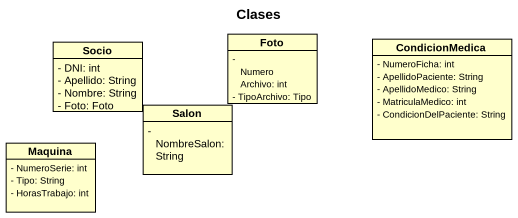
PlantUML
@startuml
title Clases
hide circle
hide empty members
skinparam classAttributeIconSize 0
class Socio {
  - DNI: int
  - Apellido: String
  - Nombre: String
  - Foto: Foto
}
class Foto {
  - NumeroArchivo: int
  - TipoArchivo: Tipo
}
class CondicionMedica {
  - NumeroFicha: int
  - ApellidoPaciente: String
  - ApellidoMedico: String
  - MatriculaMedico: int
  - CondicionDelPaciente: String
}
class Salon {
  - NombreSalon: String
}
class Maquina {
  - NumeroSerie: int
  - Tipo: String
  - HorasTrabajo: int
}
@enduml
